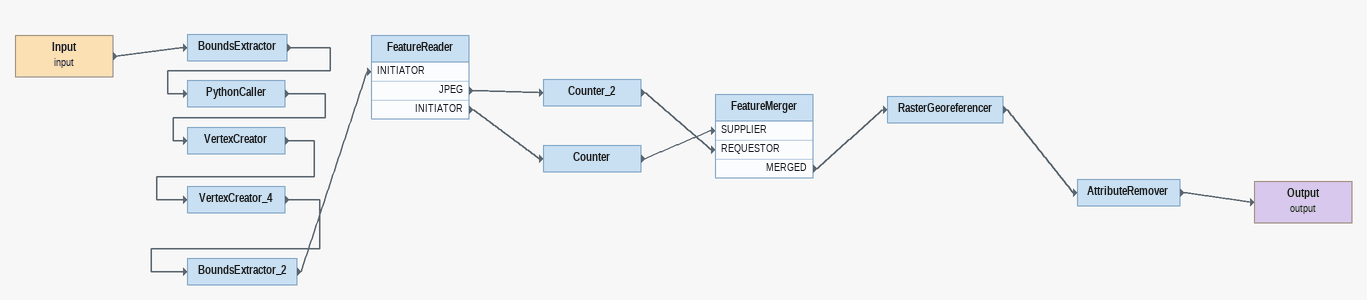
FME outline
Input (input)
    -> BoundsExtractor
BoundsExtractor
    -> PythonCaller
PythonCaller
    -> VertexCreator
VertexCreator
    -> VertexCreator_4
VertexCreator_4
    -> BoundsExtractor_2
BoundsExtractor_2
    -> FeatureReader [INITIATOR]
FeatureReader
    JPEG -> Counter_2
    INITIATOR -> Counter
Counter_2
    -> FeatureMerger [REQUESTOR]
Counter
    -> FeatureMerger [SUPPLIER]
FeatureMerger
    MERGED -> RasterGeoreferencer
RasterGeoreferencer
    -> AttributeRemover
AttributeRemover
    -> Output (output)
Output (output)
